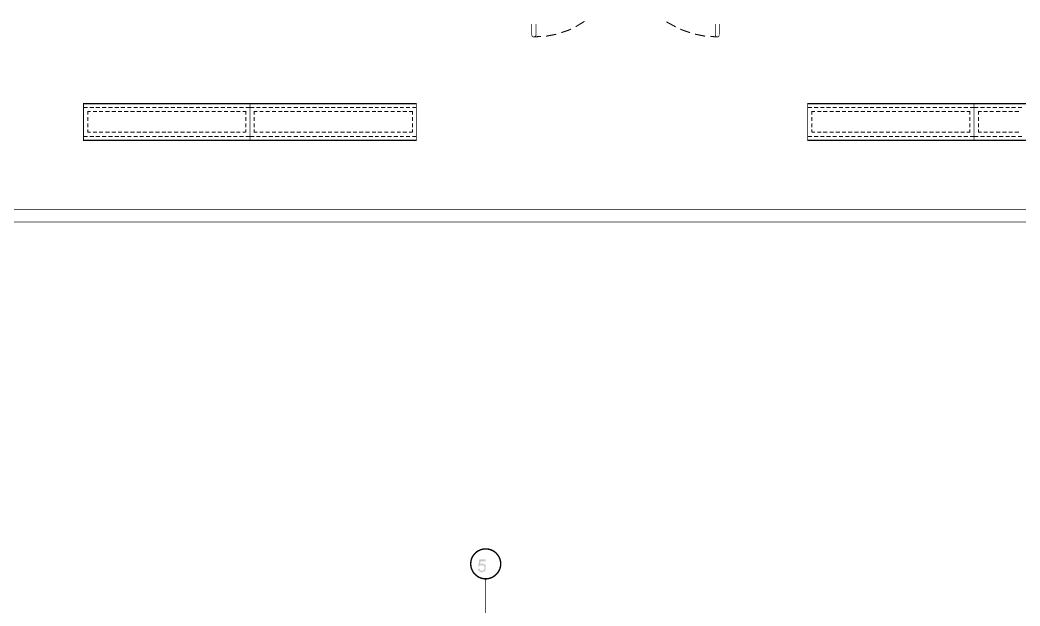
# Model space of a CAD drawing. Header units: millimetres. Extents: x 3240 to 3412, y 1366 to 1426.
# Drawn here: x 3348.35 to 3360.38, y 1379.46 to 1386.51 of the extents above; entities that cross this region are included whole.
import ezdxf

# ---------------------------------------------------------------- set-up
doc = ezdxf.new("R2010")
doc.units = ezdxf.units.MM
doc.layers.add('H', color=7, linetype='Continuous')
doc.layers.add('P', color=7, linetype='Continuous')

msp = doc.modelspace()

# ---------------------------------------------------------------- hatches: boundary and pattern name
at = {"layer": 'H', "linetype": 'Continuous'}
msp.add_hatch(color=256, dxfattribs=at).paths.add_polyline_path([(3353.892, 1379.867), (3353.886, 1379.872), (3353.878, 1379.872), (3353.878, 1379.875), (3353.874, 1379.875), (3353.874, 1379.881), (3353.869, 1379.881), (3353.865, 1379.884), (3353.865, 1379.888), (3353.862, 1379.888), (3353.862, 1379.897), (3353.856, 1379.897), (3353.856, 1379.909), (3353.878, 1379.909), (3353.878, 1379.897), (3353.883, 1379.897), (3353.883, 1379.893), (3353.886, 1379.888), (3353.892, 1379.888), (3353.892, 1379.884), (3353.916, 1379.884), (3353.92, 1379.888), (3353.925, 1379.888), (3353.925, 1379.893), (3353.929, 1379.893), (3353.929, 1379.897), (3353.934, 1379.897), (3353.934, 1379.909), (3353.938, 1379.909), (3353.938, 1379.927), (3353.934, 1379.93), (3353.934, 1379.939), (3353.929, 1379.939), (3353.929, 1379.944), (3353.925, 1379.944), (3353.925, 1379.948), (3353.92, 1379.948), (3353.92, 1379.951), (3353.892, 1379.951), (3353.883, 1379.944), (3353.878, 1379.944), (3353.878, 1379.939), (3353.862, 1379.939), (3353.874, 1380.02), (3353.95, 1380.02), (3353.95, 1379.999), (3353.892, 1379.999), (3353.883, 1379.96), (3353.886, 1379.96), (3353.886, 1379.965), (3353.892, 1379.965), (3353.895, 1379.969), (3353.925, 1379.969), (3353.929, 1379.965), (3353.934, 1379.965), (3353.934, 1379.96), (3353.938, 1379.96), (3353.941, 1379.957), (3353.946, 1379.957), (3353.946, 1379.948), (3353.95, 1379.948), (3353.95, 1379.944), (3353.953, 1379.939), (3353.953, 1379.902), (3353.95, 1379.897), (3353.95, 1379.893), (3353.946, 1379.888), (3353.946, 1379.884), (3353.941, 1379.884), (3353.941, 1379.881), (3353.938, 1379.881), (3353.938, 1379.875), (3353.929, 1379.875), (3353.929, 1379.872), (3353.92, 1379.872), (3353.92, 1379.867), (3353.892, 1379.867)])

# ---------------------------------------------------------------- linework, layer by layer
at = {"layer": 'P'}
for points, const_width in [([(3333.376, 1419.759), (3333.376, 1384.081), (3388.277, 1384.081), (3388.277, 1419.759)], 0.0085), ([(3333.524, 1419.759), (3333.524, 1384.232), (3388.129, 1384.232), (3388.129, 1419.759)], 0.0085), ([(3354.504, 1386.333), (3354.509, 1386.319), (3354.513, 1386.312), (3354.521, 1386.307), (3354.534, 1386.307), (3354.543, 1386.307), (3354.546, 1386.315), (3354.555, 1386.319), (3354.555, 1386.328), (3354.555, 1386.464)], 0.0085), ([(3354.504, 1386.464), (3354.504, 1386.333)], 0.0085), ([(3355.033, 1386.43), (3355.042, 1386.434), (3355.139, 1386.494)], 0.0127), ([(3356.125, 1386.488), (3356.224, 1386.434), (3356.236, 1386.425)], 0.0127), ([(3356.714, 1386.464), (3356.714, 1386.333), (3356.714, 1386.319), (3356.723, 1386.312), (3356.732, 1386.307), (3356.739, 1386.307), (3356.747, 1386.307), (3356.756, 1386.315), (3356.76, 1386.328)], 0.0085), ([(3356.76, 1386.464), (3356.76, 1386.333)], 0.0085), ([(3354.504, 1386.333), (3354.509, 1386.319), (3354.513, 1386.312), (3354.521, 1386.307), (3354.534, 1386.307), (3354.543, 1386.307), (3354.546, 1386.315), (3354.555, 1386.319), (3354.555, 1386.328)], 0.0085), ([(3354.53, 1386.307), (3354.615, 1386.312)], 0.0127), ([(3354.677, 1386.315), (3354.791, 1386.337), (3354.8, 1386.34)], 0.0127), ([(3354.86, 1386.358), (3354.924, 1386.379), (3354.978, 1386.4)], 0.0127), ([(3356.291, 1386.4), (3356.345, 1386.379), (3356.409, 1386.358)], 0.0127), ([(3356.469, 1386.34), (3356.59, 1386.315)], 0.0127), ([(3356.654, 1386.312), (3356.739, 1386.307)], 0.0127), ([(3356.714, 1386.333), (3356.714, 1386.319), (3356.723, 1386.312), (3356.732, 1386.307), (3356.739, 1386.307), (3356.747, 1386.307), (3356.756, 1386.315), (3356.76, 1386.328)], 0.0085), ([(3349.166, 1385.456), (3349.115, 1385.456)], 0.0127), ([(3349.115, 1385.058), (3351.117, 1385.058), (3351.117, 1385.508), (3349.115, 1385.508), (3349.115, 1385.058)], 0.0085), ([(3349.115, 1385.499), (3351.117, 1385.499)], 0.0085), ([(3349.242, 1385.456), (3349.191, 1385.456)], 0.0127), ([(3349.314, 1385.456), (3349.263, 1385.456)], 0.0127), ([(3349.39, 1385.456), (3349.339, 1385.456)], 0.0127), ([(3349.466, 1385.456), (3349.415, 1385.456)], 0.0127), ([(3349.542, 1385.456), (3349.491, 1385.456)], 0.0127), ([(3349.614, 1385.456), (3349.563, 1385.456)], 0.0127), ([(3349.69, 1385.456), (3349.641, 1385.456)], 0.0127), ([(3349.768, 1385.456), (3349.717, 1385.456)], 0.0127), ([(3349.838, 1385.456), (3349.792, 1385.456)], 0.0127), ([(3349.914, 1385.456), (3349.865, 1385.456)], 0.0127), ([(3349.992, 1385.456), (3349.941, 1385.456)], 0.0127), ([(3350.068, 1385.456), (3350.016, 1385.456)], 0.0127), ([(3350.14, 1385.456), (3350.092, 1385.456)], 0.0127), ([(3350.216, 1385.456), (3350.165, 1385.456)], 0.0127), ([(3350.292, 1385.456), (3350.24, 1385.456)], 0.0127), ([(3350.367, 1385.456), (3350.318, 1385.456)], 0.0127), ([(3350.44, 1385.456), (3350.389, 1385.456)], 0.0127), ([(3350.516, 1385.456), (3350.466, 1385.456)], 0.0127), ([(3350.593, 1385.456), (3350.542, 1385.456)], 0.0127), ([(3350.669, 1385.456), (3350.618, 1385.456)], 0.0127), ([(3350.741, 1385.456), (3350.69, 1385.456)], 0.0127), ([(3350.817, 1385.456), (3350.766, 1385.456)], 0.0127), ([(3350.893, 1385.456), (3350.842, 1385.456)], 0.0127), ([(3350.965, 1385.456), (3350.918, 1385.456)], 0.0127), ([(3351.041, 1385.456), (3350.99, 1385.456)], 0.0127), ([(3351.117, 1385.456), (3351.066, 1385.456)], 0.0127), ([(3351.168, 1385.456), (3351.117, 1385.456)], 0.0127), ([(3351.117, 1385.058), (3353.119, 1385.058), (3353.119, 1385.508), (3351.117, 1385.508), (3351.117, 1385.058)], 0.0085), ([(3351.117, 1385.499), (3353.119, 1385.499)], 0.0085), ([(3351.241, 1385.456), (3351.193, 1385.456)], 0.0127), ([(3351.316, 1385.456), (3351.265, 1385.456)], 0.0127), ([(3351.392, 1385.456), (3351.341, 1385.456)], 0.0127), ([(3351.468, 1385.456), (3351.419, 1385.456)], 0.0127), ([(3351.54, 1385.456), (3351.495, 1385.456)], 0.0127), ([(3351.616, 1385.456), (3351.567, 1385.456)], 0.0127), ([(3351.694, 1385.456), (3351.643, 1385.456)], 0.0127), ([(3351.77, 1385.456), (3351.719, 1385.456)], 0.0127), ([(3351.842, 1385.456), (3351.794, 1385.456)], 0.0127), ([(3351.918, 1385.456), (3351.867, 1385.456)], 0.0127), ([(3351.994, 1385.456), (3351.943, 1385.456)], 0.0127), ([(3352.07, 1385.456), (3352.018, 1385.456)], 0.0127), ([(3352.142, 1385.456), (3352.091, 1385.456)], 0.0127), ([(3352.218, 1385.456), (3352.167, 1385.456)], 0.0127), ([(3352.294, 1385.456), (3352.242, 1385.456)], 0.0127), ([(3352.366, 1385.456), (3352.32, 1385.456)], 0.0127), ([(3352.442, 1385.456), (3352.392, 1385.456)], 0.0127), ([(3352.519, 1385.456), (3352.468, 1385.456)], 0.0127), ([(3352.595, 1385.456), (3352.544, 1385.456)], 0.0127), ([(3352.666, 1385.456), (3352.62, 1385.456)], 0.0127), ([(3352.743, 1385.456), (3352.692, 1385.456)], 0.0127), ([(3352.819, 1385.456), (3352.768, 1385.456)], 0.0127), ([(3352.895, 1385.456), (3352.844, 1385.456)], 0.0127), ([(3352.967, 1385.456), (3352.922, 1385.456)], 0.0127), ([(3353.043, 1385.456), (3352.992, 1385.456)], 0.0127), ([(3353.119, 1385.456), (3353.07, 1385.456)], 0.0127), ([(3357.823, 1385.456), (3357.875, 1385.456)], 0.0127), ([(3359.825, 1385.058), (3357.823, 1385.058), (3357.823, 1385.508), (3359.825, 1385.508), (3359.825, 1385.058)], 0.0085), ([(3359.825, 1385.499), (3357.823, 1385.499)], 0.0085), ([(3357.899, 1385.456), (3357.95, 1385.456)], 0.0127), ([(3357.975, 1385.456), (3358.023, 1385.456)], 0.0127), ([(3358.047, 1385.456), (3358.099, 1385.456)], 0.0127), ([(3358.123, 1385.456), (3358.174, 1385.456)], 0.0127), ([(3358.199, 1385.456), (3358.25, 1385.456)], 0.0127), ([(3358.277, 1385.456), (3358.323, 1385.456)], 0.0127), ([(3358.347, 1385.456), (3358.398, 1385.456)], 0.0127), ([(3358.425, 1385.456), (3358.474, 1385.456)], 0.0127), ([(3358.501, 1385.456), (3358.552, 1385.456)], 0.0127), ([(3358.573, 1385.456), (3358.622, 1385.456)], 0.0127), ([(3358.649, 1385.456), (3358.7, 1385.456)], 0.0127), ([(3358.725, 1385.456), (3358.776, 1385.456)], 0.0127), ([(3358.801, 1385.456), (3358.848, 1385.456)], 0.0127), ([(3358.873, 1385.456), (3358.924, 1385.456)], 0.0127), ([(3358.949, 1385.456), (3359, 1385.456)], 0.0127), ([(3359.025, 1385.456), (3359.076, 1385.456)], 0.0127), ([(3359.102, 1385.456), (3359.148, 1385.456)], 0.0127), ([(3359.173, 1385.456), (3359.224, 1385.456)], 0.0127), ([(3359.25, 1385.456), (3359.3, 1385.456)], 0.0127), ([(3359.326, 1385.456), (3359.377, 1385.456)], 0.0127), ([(3359.402, 1385.456), (3359.448, 1385.456)], 0.0127), ([(3359.474, 1385.456), (3359.526, 1385.456)], 0.0127), ([(3359.55, 1385.456), (3359.601, 1385.456)], 0.0127), ([(3359.626, 1385.456), (3359.677, 1385.456)], 0.0127), ([(3359.698, 1385.456), (3359.75, 1385.456)], 0.0127), ([(3359.774, 1385.456), (3359.825, 1385.456)], 0.0127), ([(3359.825, 1385.456), (3359.877, 1385.456)], 0.0127), ([(3361.827, 1385.058), (3359.825, 1385.058), (3359.825, 1385.508), (3361.827, 1385.508), (3361.827, 1385.058)], 0.0085), ([(3361.827, 1385.499), (3359.825, 1385.499)], 0.0085), ([(3359.901, 1385.456), (3359.952, 1385.456)], 0.0127), ([(3359.974, 1385.456), (3360.025, 1385.456)], 0.0127), ([(3360.049, 1385.456), (3360.101, 1385.456)], 0.0127), ([(3360.125, 1385.456), (3360.176, 1385.456)], 0.0127), ([(3360.203, 1385.456), (3360.252, 1385.456)], 0.0127), ([(3360.273, 1385.456), (3360.325, 1385.456)], 0.0127), ([(3360.351, 1385.456), (3360.4, 1385.456)], 0.0127), ([(3349.203, 1385.409), (3349.166, 1385.409), (3349.166, 1385.372)], 0.0127), ([(3349.166, 1385.345), (3349.166, 1385.296)], 0.0127), ([(3349.276, 1385.409), (3349.23, 1385.409)], 0.0127), ([(3349.351, 1385.409), (3349.302, 1385.409)], 0.0127), ([(3349.429, 1385.409), (3349.378, 1385.409)], 0.0127), ([(3349.505, 1385.409), (3349.454, 1385.409)], 0.0127), ([(3349.577, 1385.409), (3349.53, 1385.409)], 0.0127), ([(3349.653, 1385.409), (3349.602, 1385.409)], 0.0127), ([(3349.729, 1385.409), (3349.678, 1385.409)], 0.0127), ([(3349.805, 1385.409), (3349.754, 1385.409)], 0.0127), ([(3349.877, 1385.409), (3349.826, 1385.409)], 0.0127), ([(3349.953, 1385.409), (3349.902, 1385.409)], 0.0127), ([(3350.029, 1385.409), (3349.979, 1385.409)], 0.0127), ([(3350.106, 1385.409), (3350.055, 1385.409)], 0.0127), ([(3350.177, 1385.409), (3350.126, 1385.409)], 0.0127), ([(3350.255, 1385.409), (3350.203, 1385.409)], 0.0127), ([(3350.33, 1385.409), (3350.279, 1385.409)], 0.0127), ([(3350.403, 1385.409), (3350.355, 1385.409)], 0.0127), ([(3350.479, 1385.409), (3350.427, 1385.409)], 0.0127), ([(3350.554, 1385.409), (3350.503, 1385.409)], 0.0127), ([(3350.63, 1385.409), (3350.579, 1385.409)], 0.0127), ([(3350.703, 1385.409), (3350.655, 1385.409)], 0.0127), ([(3350.778, 1385.409), (3350.727, 1385.409)], 0.0127), ([(3350.854, 1385.409), (3350.805, 1385.409)], 0.0127), ([(3350.932, 1385.409), (3350.881, 1385.409)], 0.0127), ([(3351.002, 1385.409), (3350.953, 1385.409)], 0.0127), ([(3351.066, 1385.372), (3351.066, 1385.409), (3351.029, 1385.409)], 0.0127), ([(3351.066, 1385.296), (3351.066, 1385.345)], 0.0127), ([(3351.207, 1385.409), (3351.168, 1385.409), (3351.168, 1385.372)], 0.0127), ([(3351.168, 1385.345), (3351.168, 1385.296)], 0.0127), ([(3351.278, 1385.409), (3351.232, 1385.409)], 0.0127), ([(3351.355, 1385.409), (3351.304, 1385.409)], 0.0127), ([(3351.431, 1385.409), (3351.38, 1385.409)], 0.0127), ([(3351.507, 1385.409), (3351.456, 1385.409)], 0.0127), ([(3351.579, 1385.409), (3351.528, 1385.409)], 0.0127), ([(3351.655, 1385.409), (3351.604, 1385.409)], 0.0127), ([(3351.731, 1385.409), (3351.68, 1385.409)], 0.0127), ([(3351.803, 1385.409), (3351.757, 1385.409)], 0.0127), ([(3351.879, 1385.409), (3351.828, 1385.409)], 0.0127), ([(3351.955, 1385.409), (3351.906, 1385.409)], 0.0127), ([(3352.031, 1385.409), (3351.981, 1385.409)], 0.0127), ([(3352.103, 1385.409), (3352.057, 1385.409)], 0.0127), ([(3352.181, 1385.409), (3352.13, 1385.409)], 0.0127), ([(3352.257, 1385.409), (3352.205, 1385.409)], 0.0127), ([(3352.332, 1385.409), (3352.281, 1385.409)], 0.0127), ([(3352.405, 1385.409), (3352.357, 1385.409)], 0.0127), ([(3352.481, 1385.409), (3352.429, 1385.409)], 0.0127), ([(3352.556, 1385.409), (3352.505, 1385.409)], 0.0127), ([(3352.632, 1385.409), (3352.583, 1385.409)], 0.0127), ([(3352.705, 1385.409), (3352.653, 1385.409)], 0.0127), ([(3352.78, 1385.409), (3352.731, 1385.409)], 0.0127), ([(3352.858, 1385.409), (3352.807, 1385.409)], 0.0127), ([(3352.929, 1385.409), (3352.883, 1385.409)], 0.0127), ([(3353.006, 1385.409), (3352.955, 1385.409)], 0.0127), ([(3353.07, 1385.372), (3353.07, 1385.409), (3353.031, 1385.409)], 0.0127), ([(3353.07, 1385.296), (3353.07, 1385.345)], 0.0127), ([(3357.875, 1385.372), (3357.875, 1385.409), (3357.912, 1385.409)], 0.0127), ([(3357.875, 1385.296), (3357.875, 1385.345)], 0.0127), ([(3357.938, 1385.409), (3357.987, 1385.409)], 0.0127), ([(3358.009, 1385.409), (3358.06, 1385.409)], 0.0127), ([(3358.086, 1385.409), (3358.136, 1385.409)], 0.0127), ([(3358.162, 1385.409), (3358.213, 1385.409)], 0.0127), ([(3358.238, 1385.409), (3358.284, 1385.409)], 0.0127), ([(3358.31, 1385.409), (3358.361, 1385.409)], 0.0127), ([(3358.386, 1385.409), (3358.437, 1385.409)], 0.0127), ([(3358.462, 1385.409), (3358.513, 1385.409)], 0.0127), ([(3358.538, 1385.409), (3358.585, 1385.409)], 0.0127), ([(3358.61, 1385.409), (3358.661, 1385.409)], 0.0127), ([(3358.686, 1385.409), (3358.737, 1385.409)], 0.0127), ([(3358.764, 1385.409), (3358.813, 1385.409)], 0.0127), ([(3358.839, 1385.409), (3358.885, 1385.409)], 0.0127), ([(3358.912, 1385.409), (3358.961, 1385.409)], 0.0127), ([(3358.988, 1385.409), (3359.039, 1385.409)], 0.0127), ([(3359.063, 1385.409), (3359.115, 1385.409)], 0.0127), ([(3359.136, 1385.409), (3359.187, 1385.409)], 0.0127), ([(3359.212, 1385.409), (3359.263, 1385.409)], 0.0127), ([(3359.287, 1385.409), (3359.339, 1385.409)], 0.0127), ([(3359.363, 1385.409), (3359.411, 1385.409)], 0.0127), ([(3359.436, 1385.409), (3359.487, 1385.409)], 0.0127), ([(3359.511, 1385.409), (3359.563, 1385.409)], 0.0127), ([(3359.589, 1385.409), (3359.638, 1385.409)], 0.0127), ([(3359.665, 1385.409), (3359.711, 1385.409)], 0.0127), ([(3359.737, 1385.409), (3359.774, 1385.409), (3359.774, 1385.372)], 0.0127), ([(3359.774, 1385.345), (3359.774, 1385.296)], 0.0127), ([(3359.877, 1385.372), (3359.877, 1385.409), (3359.914, 1385.409)], 0.0127), ([(3359.877, 1385.296), (3359.877, 1385.345)], 0.0127), ([(3359.94, 1385.409), (3359.986, 1385.409)], 0.0127), ([(3360.012, 1385.409), (3360.062, 1385.409)], 0.0127), ([(3360.088, 1385.409), (3360.139, 1385.409)], 0.0127), ([(3360.164, 1385.409), (3360.215, 1385.409)], 0.0127), ([(3360.24, 1385.409), (3360.288, 1385.409)], 0.0127), ([(3360.312, 1385.409), (3360.363, 1385.409)], 0.0127), ([(3349.166, 1385.269), (3349.166, 1385.218)], 0.0127), ([(3351.066, 1385.218), (3351.066, 1385.269)], 0.0127), ([(3351.168, 1385.269), (3351.168, 1385.218)], 0.0127), ([(3353.07, 1385.218), (3353.07, 1385.269)], 0.0127), ([(3357.875, 1385.218), (3357.875, 1385.269)], 0.0127), ([(3359.774, 1385.269), (3359.774, 1385.218)], 0.0127), ([(3359.877, 1385.218), (3359.877, 1385.269)], 0.0127), ([(3349.115, 1385.109), (3349.166, 1385.109)], 0.0127), ([(3349.166, 1385.194), (3349.166, 1385.16), (3349.203, 1385.16)], 0.0127), ([(3349.191, 1385.109), (3349.242, 1385.109)], 0.0127), ([(3349.23, 1385.16), (3349.276, 1385.16)], 0.0127), ([(3349.263, 1385.109), (3349.314, 1385.109)], 0.0127), ([(3349.302, 1385.16), (3349.351, 1385.16)], 0.0127), ([(3349.339, 1385.109), (3349.39, 1385.109)], 0.0127), ([(3349.378, 1385.16), (3349.429, 1385.16)], 0.0127), ([(3349.415, 1385.109), (3349.466, 1385.109)], 0.0127), ([(3349.454, 1385.16), (3349.505, 1385.16)], 0.0127), ([(3349.491, 1385.109), (3349.542, 1385.109)], 0.0127), ([(3349.53, 1385.16), (3349.577, 1385.16)], 0.0127), ([(3349.563, 1385.109), (3349.614, 1385.109)], 0.0127), ([(3349.602, 1385.16), (3349.653, 1385.16)], 0.0127), ([(3349.641, 1385.109), (3349.69, 1385.109)], 0.0127), ([(3349.678, 1385.16), (3349.729, 1385.16)], 0.0127), ([(3349.717, 1385.109), (3349.768, 1385.109)], 0.0127), ([(3349.754, 1385.16), (3349.805, 1385.16)], 0.0127), ([(3349.792, 1385.109), (3349.838, 1385.109)], 0.0127), ([(3349.826, 1385.16), (3349.877, 1385.16)], 0.0127), ([(3349.865, 1385.109), (3349.914, 1385.109)], 0.0127), ([(3349.902, 1385.16), (3349.953, 1385.16)], 0.0127), ([(3349.941, 1385.109), (3349.992, 1385.109)], 0.0127), ([(3349.979, 1385.16), (3350.029, 1385.16)], 0.0127), ([(3350.016, 1385.109), (3350.068, 1385.109)], 0.0127), ([(3350.055, 1385.16), (3350.106, 1385.16)], 0.0127), ([(3350.092, 1385.109), (3350.14, 1385.109)], 0.0127), ([(3350.126, 1385.16), (3350.177, 1385.16)], 0.0127), ([(3350.165, 1385.109), (3350.216, 1385.109)], 0.0127), ([(3350.203, 1385.16), (3350.255, 1385.16)], 0.0127), ([(3350.24, 1385.109), (3350.292, 1385.109)], 0.0127), ([(3350.279, 1385.16), (3350.33, 1385.16)], 0.0127), ([(3350.318, 1385.109), (3350.367, 1385.109)], 0.0127), ([(3350.355, 1385.16), (3350.403, 1385.16)], 0.0127), ([(3350.389, 1385.109), (3350.44, 1385.109)], 0.0127), ([(3350.427, 1385.16), (3350.479, 1385.16)], 0.0127), ([(3350.466, 1385.109), (3350.516, 1385.109)], 0.0127), ([(3350.503, 1385.16), (3350.554, 1385.16)], 0.0127), ([(3350.542, 1385.109), (3350.593, 1385.109)], 0.0127), ([(3350.579, 1385.16), (3350.63, 1385.16)], 0.0127), ([(3350.618, 1385.109), (3350.669, 1385.109)], 0.0127), ([(3350.655, 1385.16), (3350.703, 1385.16)], 0.0127), ([(3350.69, 1385.109), (3350.741, 1385.109)], 0.0127), ([(3350.727, 1385.16), (3350.778, 1385.16)], 0.0127), ([(3350.766, 1385.109), (3350.817, 1385.109)], 0.0127), ([(3350.805, 1385.16), (3350.854, 1385.16)], 0.0127), ([(3350.842, 1385.109), (3350.893, 1385.109)], 0.0127), ([(3350.881, 1385.16), (3350.932, 1385.16)], 0.0127), ([(3350.918, 1385.109), (3350.965, 1385.109)], 0.0127), ([(3350.953, 1385.16), (3351.002, 1385.16)], 0.0127), ([(3350.99, 1385.109), (3351.041, 1385.109)], 0.0127), ([(3351.029, 1385.16), (3351.066, 1385.16)], 0.0127), ([(3351.066, 1385.16), (3351.066, 1385.194)], 0.0127), ([(3351.066, 1385.109), (3351.117, 1385.109)], 0.0127), ([(3351.117, 1385.109), (3351.168, 1385.109)], 0.0127), ([(3351.168, 1385.194), (3351.168, 1385.16), (3351.207, 1385.16)], 0.0127), ([(3351.193, 1385.109), (3351.241, 1385.109)], 0.0127), ([(3351.232, 1385.16), (3351.278, 1385.16)], 0.0127), ([(3351.265, 1385.109), (3351.316, 1385.109)], 0.0127), ([(3351.304, 1385.16), (3351.355, 1385.16)], 0.0127), ([(3351.341, 1385.109), (3351.392, 1385.109)], 0.0127), ([(3351.38, 1385.16), (3351.431, 1385.16)], 0.0127), ([(3351.419, 1385.109), (3351.468, 1385.109)], 0.0127), ([(3351.456, 1385.16), (3351.507, 1385.16)], 0.0127), ([(3351.495, 1385.109), (3351.54, 1385.109)], 0.0127), ([(3351.528, 1385.16), (3351.579, 1385.16)], 0.0127), ([(3351.567, 1385.109), (3351.616, 1385.109)], 0.0127), ([(3351.604, 1385.16), (3351.655, 1385.16)], 0.0127), ([(3351.643, 1385.109), (3351.694, 1385.109)], 0.0127), ([(3351.68, 1385.16), (3351.731, 1385.16)], 0.0127), ([(3351.719, 1385.109), (3351.77, 1385.109)], 0.0127), ([(3351.757, 1385.16), (3351.803, 1385.16)], 0.0127), ([(3351.794, 1385.109), (3351.842, 1385.109)], 0.0127), ([(3351.828, 1385.16), (3351.879, 1385.16)], 0.0127), ([(3351.867, 1385.109), (3351.918, 1385.109)], 0.0127), ([(3351.906, 1385.16), (3351.955, 1385.16)], 0.0127), ([(3351.943, 1385.109), (3351.994, 1385.109)], 0.0127), ([(3351.981, 1385.16), (3352.031, 1385.16)], 0.0127), ([(3352.018, 1385.109), (3352.07, 1385.109)], 0.0127), ([(3352.057, 1385.16), (3352.103, 1385.16)], 0.0127), ([(3352.091, 1385.109), (3352.142, 1385.109)], 0.0127), ([(3352.13, 1385.16), (3352.181, 1385.16)], 0.0127), ([(3352.167, 1385.109), (3352.218, 1385.109)], 0.0127), ([(3352.205, 1385.16), (3352.257, 1385.16)], 0.0127), ([(3352.242, 1385.109), (3352.294, 1385.109)], 0.0127), ([(3352.281, 1385.16), (3352.332, 1385.16)], 0.0127), ([(3352.32, 1385.109), (3352.366, 1385.109)], 0.0127), ([(3352.357, 1385.16), (3352.405, 1385.16)], 0.0127), ([(3352.392, 1385.109), (3352.442, 1385.109)], 0.0127), ([(3352.429, 1385.16), (3352.481, 1385.16)], 0.0127), ([(3352.468, 1385.109), (3352.519, 1385.109)], 0.0127), ([(3352.505, 1385.16), (3352.556, 1385.16)], 0.0127), ([(3352.544, 1385.109), (3352.595, 1385.109)], 0.0127), ([(3352.583, 1385.16), (3352.632, 1385.16)], 0.0127), ([(3352.62, 1385.109), (3352.666, 1385.109)], 0.0127), ([(3352.653, 1385.16), (3352.705, 1385.16)], 0.0127), ([(3352.692, 1385.109), (3352.743, 1385.109)], 0.0127), ([(3352.731, 1385.16), (3352.78, 1385.16)], 0.0127), ([(3352.768, 1385.109), (3352.819, 1385.109)], 0.0127), ([(3352.807, 1385.16), (3352.858, 1385.16)], 0.0127), ([(3352.844, 1385.109), (3352.895, 1385.109)], 0.0127), ([(3352.883, 1385.16), (3352.929, 1385.16)], 0.0127), ([(3352.922, 1385.109), (3352.967, 1385.109)], 0.0127), ([(3352.955, 1385.16), (3353.006, 1385.16)], 0.0127), ([(3352.992, 1385.109), (3353.043, 1385.109)], 0.0127), ([(3353.031, 1385.16), (3353.07, 1385.16)], 0.0127), ([(3353.07, 1385.16), (3353.07, 1385.194)], 0.0127), ([(3353.07, 1385.109), (3353.119, 1385.109)], 0.0127), ([(3357.875, 1385.109), (3357.823, 1385.109)], 0.0127), ([(3357.875, 1385.16), (3357.875, 1385.194)], 0.0127), ([(3357.912, 1385.16), (3357.875, 1385.16)], 0.0127), ([(3357.95, 1385.109), (3357.899, 1385.109)], 0.0127), ([(3357.987, 1385.16), (3357.938, 1385.16)], 0.0127), ([(3358.023, 1385.109), (3357.975, 1385.109)], 0.0127), ([(3358.06, 1385.16), (3358.009, 1385.16)], 0.0127), ([(3358.099, 1385.109), (3358.047, 1385.109)], 0.0127), ([(3358.136, 1385.16), (3358.086, 1385.16)], 0.0127), ([(3358.174, 1385.109), (3358.123, 1385.109)], 0.0127), ([(3358.213, 1385.16), (3358.162, 1385.16)], 0.0127), ([(3358.25, 1385.109), (3358.199, 1385.109)], 0.0127), ([(3358.284, 1385.16), (3358.238, 1385.16)], 0.0127), ([(3358.323, 1385.109), (3358.277, 1385.109)], 0.0127), ([(3358.361, 1385.16), (3358.31, 1385.16)], 0.0127), ([(3358.398, 1385.109), (3358.347, 1385.109)], 0.0127), ([(3358.437, 1385.16), (3358.386, 1385.16)], 0.0127), ([(3358.474, 1385.109), (3358.425, 1385.109)], 0.0127), ([(3358.513, 1385.16), (3358.462, 1385.16)], 0.0127), ([(3358.552, 1385.109), (3358.501, 1385.109)], 0.0127), ([(3358.585, 1385.16), (3358.538, 1385.16)], 0.0127), ([(3358.622, 1385.109), (3358.573, 1385.109)], 0.0127), ([(3358.661, 1385.16), (3358.61, 1385.16)], 0.0127), ([(3358.7, 1385.109), (3358.649, 1385.109)], 0.0127), ([(3358.737, 1385.16), (3358.686, 1385.16)], 0.0127), ([(3358.776, 1385.109), (3358.725, 1385.109)], 0.0127), ([(3358.813, 1385.16), (3358.764, 1385.16)], 0.0127), ([(3358.848, 1385.109), (3358.801, 1385.109)], 0.0127), ([(3358.885, 1385.16), (3358.839, 1385.16)], 0.0127), ([(3358.924, 1385.109), (3358.873, 1385.109)], 0.0127), ([(3358.961, 1385.16), (3358.912, 1385.16)], 0.0127), ([(3359, 1385.109), (3358.949, 1385.109)], 0.0127), ([(3359.039, 1385.16), (3358.988, 1385.16)], 0.0127), ([(3359.076, 1385.109), (3359.025, 1385.109)], 0.0127), ([(3359.115, 1385.16), (3359.063, 1385.16)], 0.0127), ([(3359.148, 1385.109), (3359.102, 1385.109)], 0.0127), ([(3359.187, 1385.16), (3359.136, 1385.16)], 0.0127), ([(3359.224, 1385.109), (3359.173, 1385.109)], 0.0127), ([(3359.263, 1385.16), (3359.212, 1385.16)], 0.0127), ([(3359.3, 1385.109), (3359.25, 1385.109)], 0.0127), ([(3359.339, 1385.16), (3359.287, 1385.16)], 0.0127), ([(3359.377, 1385.109), (3359.326, 1385.109)], 0.0127), ([(3359.411, 1385.16), (3359.363, 1385.16)], 0.0127), ([(3359.448, 1385.109), (3359.402, 1385.109)], 0.0127), ([(3359.487, 1385.16), (3359.436, 1385.16)], 0.0127), ([(3359.526, 1385.109), (3359.474, 1385.109)], 0.0127), ([(3359.563, 1385.16), (3359.511, 1385.16)], 0.0127), ([(3359.601, 1385.109), (3359.55, 1385.109)], 0.0127), ([(3359.638, 1385.16), (3359.589, 1385.16)], 0.0127), ([(3359.677, 1385.109), (3359.626, 1385.109)], 0.0127), ([(3359.711, 1385.16), (3359.665, 1385.16)], 0.0127), ([(3359.75, 1385.109), (3359.698, 1385.109)], 0.0127), ([(3359.774, 1385.194), (3359.774, 1385.16), (3359.737, 1385.16)], 0.0127), ([(3359.825, 1385.109), (3359.774, 1385.109)], 0.0127), ([(3359.877, 1385.109), (3359.825, 1385.109)], 0.0127), ([(3359.877, 1385.16), (3359.877, 1385.194)], 0.0127), ([(3359.914, 1385.16), (3359.877, 1385.16)], 0.0127), ([(3359.952, 1385.109), (3359.901, 1385.109)], 0.0127), ([(3359.986, 1385.16), (3359.94, 1385.16)], 0.0127), ([(3360.025, 1385.109), (3359.974, 1385.109)], 0.0127), ([(3360.062, 1385.16), (3360.012, 1385.16)], 0.0127), ([(3360.101, 1385.109), (3360.049, 1385.109)], 0.0127), ([(3360.139, 1385.16), (3360.088, 1385.16)], 0.0127), ([(3360.176, 1385.109), (3360.125, 1385.109)], 0.0127), ([(3360.215, 1385.16), (3360.164, 1385.16)], 0.0127), ([(3360.252, 1385.109), (3360.203, 1385.109)], 0.0127), ([(3360.288, 1385.16), (3360.24, 1385.16)], 0.0127), ([(3360.325, 1385.109), (3360.273, 1385.109)], 0.0127), ([(3360.363, 1385.16), (3360.312, 1385.16)], 0.0127), ([(3360.4, 1385.109), (3360.351, 1385.109)], 0.0127), ([(3349.115, 1385.067), (3351.117, 1385.067)], 0.0085), ([(3351.117, 1385.067), (3353.119, 1385.067)], 0.0085), ([(3359.825, 1385.067), (3357.823, 1385.067)], 0.0085), ([(3361.827, 1385.067), (3359.825, 1385.067)], 0.0085), ([(3354.132, 1379.967), (3354.132, 1379.978), (3354.13, 1379.995), (3354.126, 1380.013), (3354.121, 1380.029), (3354.114, 1380.047), (3354.105, 1380.061), (3354.096, 1380.075), (3354.084, 1380.089), (3354.073, 1380.101), (3354.059, 1380.112), (3354.045, 1380.122), (3354.029, 1380.129), (3354.013, 1380.137), (3353.996, 1380.142), (3353.978, 1380.145), (3353.96, 1380.147), (3353.952, 1380.147), (3353.943, 1380.147), (3353.923, 1380.145), (3353.906, 1380.142), (3353.89, 1380.137), (3353.874, 1380.129), (3353.858, 1380.122), (3353.844, 1380.112), (3353.83, 1380.101), (3353.818, 1380.089), (3353.807, 1380.075), (3353.798, 1380.061), (3353.789, 1380.047), (3353.782, 1380.029), (3353.777, 1380.013), (3353.774, 1379.995), (3353.772, 1379.978), (3353.772, 1379.967), (3353.772, 1379.958), (3353.774, 1379.941), (3353.777, 1379.923), (3353.782, 1379.905), (3353.789, 1379.89), (3353.798, 1379.874), (3353.807, 1379.86), (3353.818, 1379.847), (3353.83, 1379.835), (3353.844, 1379.824), (3353.858, 1379.814), (3353.874, 1379.805), (3353.89, 1379.798), (3353.906, 1379.793), (3353.923, 1379.789), (3353.943, 1379.787), (3353.952, 1379.787), (3353.96, 1379.787), (3353.978, 1379.789), (3353.996, 1379.793), (3354.013, 1379.798), (3354.029, 1379.805), (3354.045, 1379.814), (3354.059, 1379.824), (3354.073, 1379.835), (3354.084, 1379.847), (3354.096, 1379.86), (3354.105, 1379.874), (3354.114, 1379.89), (3354.121, 1379.905), (3354.126, 1379.923), (3354.13, 1379.941), (3354.132, 1379.958), (3354.132, 1379.967)], 0.0169), ([(3353.95, 1379.787), (3353.95, 1379.191)], 0.0085)]:
    msp.add_lwpolyline(points, dxfattribs=dict(at, const_width=const_width))

doc.saveas('drawing.dxf')
